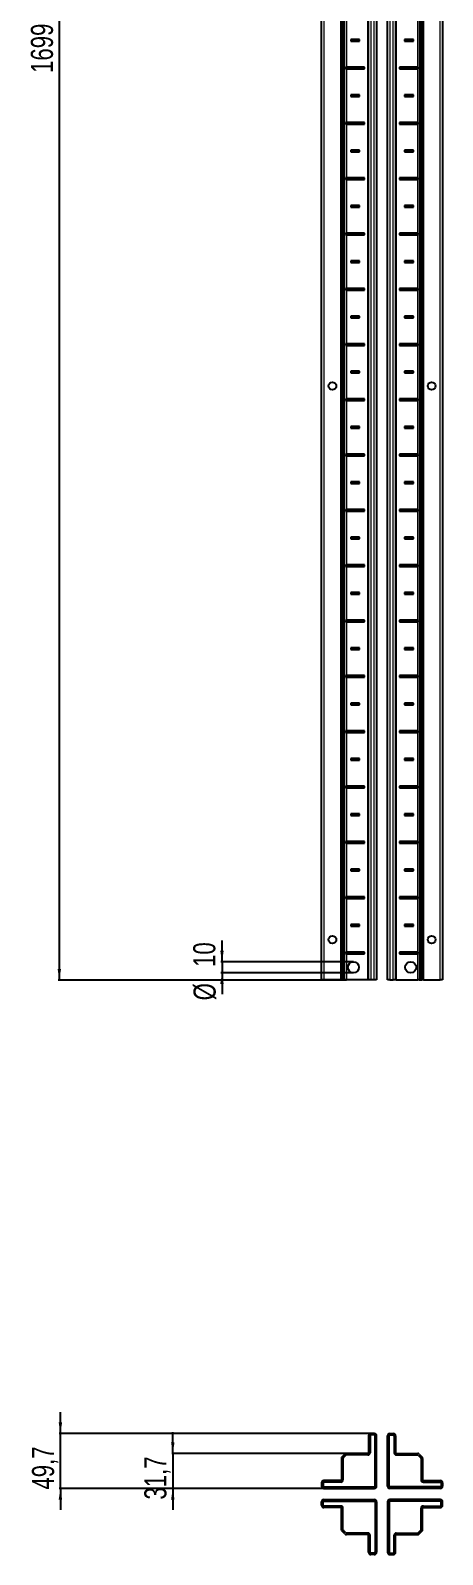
# Model space of a CAD drawing. Header units: millimetres. Extents: x -199 to 1318, y -1371 to 1377.
# Drawn here: x -199 to 173, y -1371 to 7 of the extents above; entities that cross this region are included whole.
import ezdxf

# ---------------------------------------------------------------- set-up
doc = ezdxf.new("R2010")
doc.units = ezdxf.units.MM
doc.layers.add('FORMAT', color=7, linetype='Continuous')
doc.styles.add('SLDTEXTSTYLE0', font='TXT', dxfattribs={"width": 0.75})
doc.dimstyles.new('SLDDIMSTYLE0', dxfattribs={"dimtxt": 20, "dimasz": 10, "dimexe": 0, "dimexo": 0.0625, "dimgap": 5, "dimtad": 2, "dimdec": 1, "dimrnd": 1e-09, "dimzin": 12, "dimdsep": 46, "dimtxsty": 'SLDTEXTSTYLE0', "dimsah": 1, "dimcen": 0.09, "dimadec": 0, "dimazin": 3, "dimtfac": 1, "dimtofl": 0, "dimtmove": 0, "dimatfit": 3, "dimfxl": 0, "dimfrac": 2, "dimtolj": 1, "dimtzin": 12, "dimarcsym": 0})
doc.dimstyles.new('SLDDIMSTYLE1', dxfattribs={"dimtxt": 20, "dimasz": 10, "dimexe": 0, "dimexo": 0.0625, "dimgap": 5, "dimtad": 2, "dimdec": 1, "dimrnd": 1e-09, "dimzin": 12, "dimdsep": 46, "dimtxsty": 'SLDTEXTSTYLE0', "dimsah": 1, "dimcen": 0.09, "dimadec": 0, "dimazin": 3, "dimtfac": 1, "dimtmove": 0, "dimatfit": 0, "dimfxl": 0, "dimfrac": 2, "dimtolj": 1, "dimtzin": 12, "dimarcsym": 0})

# ---------------------------------------------------------------- blocks, each defined once
blk = doc.blocks.new('_D')
at = {"layer": 'FORMAT'}
for p, q in [((86.4, 847.2), (-174.2, 847.2)), ((-173.2, 847.2), (-173.2, -851.8)), ((86.4, -851.8), (-174.2, -851.8))]:
    blk.add_line(p, q, dxfattribs=at)
for points in [[(-173.2, 847.2), (-174.7, 837.2), (-171.6, 837.2)], [(-173.2, -851.8), (-171.6, -841.8), (-174.7, -841.8)]]:
    blk.add_solid(points, dxfattribs=at)
at = {"layer": 'FORMAT', "insert": (-198.9, -31.8), "char_height": 20, "attachment_point": 1, "rotation": 90, "style": 'SLDTEXTSTYLE0'}
blk.add_mtext('1699', dxfattribs=at)
blk = doc.blocks.new('_D_3')
at = {"layer": 'FORMAT'}
for p, q in [((-26, -835.3), (-26, -816.1)), ((92.8, -835.3), (-27, -835.3)), ((-26, -835.3), (-26, -845.3)), ((92.8, -845.3), (-27, -845.3)), ((-26, -845.3), (-26, -864.5))]:
    blk.add_line(p, q, dxfattribs=at)
for points in [[(-26, -835.3), (-24.5, -825.3), (-27.6, -825.3)], [(-26, -845.3), (-27.6, -855.3), (-24.5, -855.3)]]:
    blk.add_solid(points, dxfattribs=at)
at = {"layer": 'FORMAT', "char_height": 20, "attachment_point": 1, "rotation": 90, "style": 'SLDTEXTSTYLE0'}
for s, insert in [('10', (-52.1, -840)), ('%%c', (-51.8, -870.2))]:
    blk.add_mtext(s, dxfattribs=dict(at, insert=insert))
blk = doc.blocks.new('_D_5')
at = {"layer": 'FORMAT'}
for p, q in [((-172.2, -1261.8), (-172.2, -1242.5)), ((108.5, -1261.8), (-173.2, -1261.8)), ((-172.2, -1311.5), (-172.2, -1261.8)), ((66, -1311.5), (-173.2, -1311.5)), ((-172.2, -1311.5), (-172.2, -1330.7))]:
    blk.add_line(p, q, dxfattribs=at)
for points in [[(-172.2, -1261.8), (-170.6, -1251.8), (-173.7, -1251.8)], [(-172.2, -1311.5), (-173.7, -1321.5), (-170.6, -1321.5)]]:
    blk.add_solid(points, dxfattribs=at)
at = {"layer": 'FORMAT', "insert": (-197.9, -1312.5), "char_height": 20, "attachment_point": 1, "rotation": 90, "style": 'SLDTEXTSTYLE0'}
blk.add_mtext('49,7', dxfattribs=at)
blk = doc.blocks.new('_D_6')
at = {"layer": 'FORMAT'}
for p, q in [((-70.5, -1279.8), (-70.5, -1260.5)), ((86.4, -1279.8), (-71.5, -1279.8)), ((-70.5, -1279.8), (-70.5, -1311.5)), ((66, -1311.5), (-71.5, -1311.5)), ((-70.5, -1311.5), (-70.5, -1330.7))]:
    blk.add_line(p, q, dxfattribs=at)
for points in [[(-70.5, -1279.8), (-69, -1269.8), (-72.1, -1269.8)], [(-70.5, -1311.5), (-72.1, -1321.5), (-69, -1321.5)]]:
    blk.add_solid(points, dxfattribs=at)
at = {"layer": 'FORMAT', "insert": (-96.3, -1321.5), "char_height": 20, "attachment_point": 1, "rotation": 90, "style": 'SLDTEXTSTYLE0'}
blk.add_mtext('31,7', dxfattribs=at)

msp = doc.modelspace()

# ---------------------------------------------------------------- linework, layer by layer
at = {"color": 7, "linetype": 'Continuous', "lineweight": 25}
for p, q in [((63.98, -851.79), (63.98, 847.21)), ((81.98, -851.79), (81.98, 847.21)), ((83.77, -851.79), (83.77, 847.21)), ((83.8, -851.79), (83.8, 847.21)), ((106.48, -851.79), (106.48, 847.21)), ((113.68, 847.21), (113.68, -851.79)), ((123.68, -851.79), (123.68, 847.21)), ((130.88, 847.21), (130.88, -851.79)), ((153.55, 847.21), (153.55, -851.79)), ((153.58, 847.21), (153.58, -851.79)), ((155.38, 847.21), (155.38, -851.79)), ((173.38, 847.21), (173.38, -851.79)), ((98.33, -1.54), (90.33, -1.54)), ((90.33, -1.54), (90.33, -3.04)), ((91.08, -2.29), (90.33, -1.54)), ((91.08, -2.29), (90.33, -3.04)), ((90.33, -3.04), (98.33, -3.04)), ((97.58, -2.29), (91.08, -2.29)), ((97.58, -2.29), (98.33, -1.54)), ((97.58, -2.29), (98.33, -3.04)), ((98.33, -3.04), (98.33, -1.54)), ((147.03, -1.54), (139.03, -1.54)), ((139.03, -1.54), (139.03, -3.04)), ((139.78, -2.29), (139.03, -1.54)), ((139.78, -2.29), (139.03, -3.04)), ((139.03, -3.04), (147.03, -3.04)), ((139.78, -2.29), (146.28, -2.29)), ((146.28, -2.29), (147.03, -1.54)), ((146.28, -2.29), (147.03, -3.04)), ((147.03, -3.04), (147.03, -1.54)), ((85.93, -26.65), (85.93, -27.94)), ((86.58, -27.29), (85.93, -26.65)), ((86.58, -27.29), (85.93, -27.94)), ((102.83, -26.54), (86.42, -26.54)), ((102.08, -27.29), (86.58, -27.29)), ((102.08, -27.29), (102.83, -26.54)), ((102.08, -27.29), (102.83, -28.04)), ((102.83, -28.04), (102.83, -26.54)), ((150.93, -26.54), (134.53, -26.54)), ((134.53, -26.54), (134.53, -28.04)), ((135.28, -27.29), (134.53, -26.54)), ((135.28, -27.29), (134.53, -28.04)), ((135.28, -27.29), (150.78, -27.29)), ((150.78, -27.29), (151.42, -26.65)), ((150.78, -27.29), (151.42, -27.94)), ((151.42, -27.94), (151.42, -26.65)), ((86.42, -28.04), (102.83, -28.04)), ((134.53, -28.04), (150.93, -28.04)), ((98.33, -51.54), (90.33, -51.54)), ((90.33, -51.54), (90.33, -53.04)), ((91.08, -52.29), (90.33, -51.54)), ((91.08, -52.29), (90.33, -53.04)), ((90.33, -53.04), (98.33, -53.04)), ((97.58, -52.29), (91.08, -52.29)), ((97.58, -52.29), (98.33, -51.54)), ((97.58, -52.29), (98.33, -53.04)), ((98.33, -53.04), (98.33, -51.54)), ((147.03, -51.54), (139.03, -51.54)), ((139.03, -51.54), (139.03, -53.04)), ((139.78, -52.29), (139.03, -51.54)), ((139.78, -52.29), (139.03, -53.04)), ((139.03, -53.04), (147.03, -53.04)), ((139.78, -52.29), (146.28, -52.29)), ((146.28, -52.29), (147.03, -51.54)), ((146.28, -52.29), (147.03, -53.04)), ((147.03, -53.04), (147.03, -51.54)), ((85.93, -76.65), (85.93, -77.94)), ((86.58, -77.29), (85.93, -76.65)), ((86.58, -77.29), (85.93, -77.94)), ((102.83, -76.54), (86.42, -76.54)), ((86.42, -78.04), (102.83, -78.04)), ((102.08, -77.29), (86.58, -77.29)), ((102.08, -77.29), (102.83, -76.54)), ((102.08, -77.29), (102.83, -78.04)), ((102.83, -78.04), (102.83, -76.54)), ((150.93, -76.54), (134.53, -76.54)), ((134.53, -76.54), (134.53, -78.04)), ((135.28, -77.29), (134.53, -76.54)), ((135.28, -77.29), (134.53, -78.04)), ((134.53, -78.04), (150.93, -78.04)), ((135.28, -77.29), (150.78, -77.29)), ((150.78, -77.29), (151.42, -76.65)), ((150.78, -77.29), (151.42, -77.94)), ((151.42, -77.94), (151.42, -76.65)), ((98.33, -101.54), (90.33, -101.54)), ((90.33, -101.54), (90.33, -103.04)), ((91.08, -102.29), (90.33, -101.54)), ((91.08, -102.29), (90.33, -103.04)), ((90.33, -103.04), (98.33, -103.04)), ((97.58, -102.29), (91.08, -102.29)), ((97.58, -102.29), (98.33, -101.54)), ((97.58, -102.29), (98.33, -103.04)), ((98.33, -103.04), (98.33, -101.54)), ((147.03, -101.54), (139.03, -101.54)), ((139.03, -101.54), (139.03, -103.04)), ((139.78, -102.29), (139.03, -101.54)), ((139.78, -102.29), (139.03, -103.04)), ((139.03, -103.04), (147.03, -103.04)), ((139.78, -102.29), (146.28, -102.29)), ((146.28, -102.29), (147.03, -101.54)), ((146.28, -102.29), (147.03, -103.04)), ((147.03, -103.04), (147.03, -101.54)), ((85.93, -126.65), (85.93, -127.94)), ((86.58, -127.29), (85.93, -126.65)), ((86.58, -127.29), (85.93, -127.94)), ((102.83, -126.54), (86.42, -126.54)), ((86.42, -128.04), (102.83, -128.04)), ((102.08, -127.29), (86.58, -127.29)), ((102.08, -127.29), (102.83, -126.54)), ((102.08, -127.29), (102.83, -128.04)), ((102.83, -128.04), (102.83, -126.54)), ((150.93, -126.54), (134.53, -126.54)), ((134.53, -126.54), (134.53, -128.04)), ((135.28, -127.29), (134.53, -126.54)), ((135.28, -127.29), (134.53, -128.04)), ((134.53, -128.04), (150.93, -128.04)), ((135.28, -127.29), (150.78, -127.29)), ((150.78, -127.29), (151.42, -126.65)), ((150.78, -127.29), (151.42, -127.94)), ((151.42, -127.94), (151.42, -126.65)), ((98.33, -151.54), (90.33, -151.54)), ((90.33, -151.54), (90.33, -153.04)), ((91.08, -152.29), (90.33, -151.54)), ((97.58, -152.29), (98.33, -151.54)), ((98.33, -153.04), (98.33, -151.54)), ((147.03, -151.54), (139.03, -151.54)), ((139.03, -151.54), (139.03, -153.04)), ((139.78, -152.29), (139.03, -151.54)), ((146.28, -152.29), (147.03, -151.54)), ((147.03, -153.04), (147.03, -151.54)), ((91.08, -152.29), (90.33, -153.04)), ((90.33, -153.04), (98.33, -153.04)), ((97.58, -152.29), (91.08, -152.29)), ((97.58, -152.29), (98.33, -153.04)), ((139.78, -152.29), (139.03, -153.04)), ((139.03, -153.04), (147.03, -153.04)), ((139.78, -152.29), (146.28, -152.29)), ((146.28, -152.29), (147.03, -153.04)), ((85.93, -176.65), (85.93, -177.94)), ((86.58, -177.29), (85.93, -176.65)), ((86.58, -177.29), (85.93, -177.94)), ((102.83, -176.54), (86.42, -176.54)), ((86.42, -178.04), (102.83, -178.04)), ((102.08, -177.29), (86.58, -177.29)), ((102.08, -177.29), (102.83, -176.54)), ((102.08, -177.29), (102.83, -178.04)), ((102.83, -178.04), (102.83, -176.54)), ((150.93, -176.54), (134.53, -176.54)), ((134.53, -176.54), (134.53, -178.04)), ((135.28, -177.29), (134.53, -176.54)), ((135.28, -177.29), (134.53, -178.04)), ((134.53, -178.04), (150.93, -178.04)), ((135.28, -177.29), (150.78, -177.29)), ((150.78, -177.29), (151.42, -176.65)), ((150.78, -177.29), (151.42, -177.94)), ((151.42, -177.94), (151.42, -176.65)), ((98.33, -201.54), (90.33, -201.54)), ((90.33, -201.54), (90.33, -203.04)), ((91.08, -202.29), (90.33, -201.54)), ((91.08, -202.29), (90.33, -203.04)), ((90.33, -203.04), (98.33, -203.04)), ((97.58, -202.29), (91.08, -202.29)), ((97.58, -202.29), (98.33, -201.54)), ((97.58, -202.29), (98.33, -203.04)), ((98.33, -203.04), (98.33, -201.54)), ((147.03, -201.54), (139.03, -201.54)), ((139.03, -201.54), (139.03, -203.04)), ((139.78, -202.29), (139.03, -201.54)), ((139.78, -202.29), (139.03, -203.04)), ((139.03, -203.04), (147.03, -203.04)), ((139.78, -202.29), (146.28, -202.29)), ((146.28, -202.29), (147.03, -201.54)), ((146.28, -202.29), (147.03, -203.04)), ((147.03, -203.04), (147.03, -201.54)), ((85.93, -226.65), (85.93, -227.94)), ((86.58, -227.29), (85.93, -226.65)), ((86.58, -227.29), (85.93, -227.94)), ((102.83, -226.54), (86.42, -226.54)), ((86.42, -228.04), (102.83, -228.04)), ((102.08, -227.29), (86.58, -227.29)), ((102.08, -227.29), (102.83, -226.54)), ((102.08, -227.29), (102.83, -228.04)), ((102.83, -228.04), (102.83, -226.54)), ((150.93, -226.54), (134.53, -226.54)), ((134.53, -226.54), (134.53, -228.04)), ((135.28, -227.29), (134.53, -226.54)), ((135.28, -227.29), (134.53, -228.04)), ((134.53, -228.04), (150.93, -228.04)), ((135.28, -227.29), (150.78, -227.29)), ((150.78, -227.29), (151.42, -226.65)), ((150.78, -227.29), (151.42, -227.94)), ((151.42, -227.94), (151.42, -226.65)), ((98.33, -251.54), (90.33, -251.54)), ((90.33, -251.54), (90.33, -253.04)), ((91.08, -252.29), (90.33, -251.54)), ((91.08, -252.29), (90.33, -253.04)), ((90.33, -253.04), (98.33, -253.04)), ((97.58, -252.29), (91.08, -252.29)), ((97.58, -252.29), (98.33, -251.54)), ((97.58, -252.29), (98.33, -253.04)), ((98.33, -253.04), (98.33, -251.54)), ((147.03, -251.54), (139.03, -251.54)), ((139.03, -251.54), (139.03, -253.04)), ((139.78, -252.29), (139.03, -251.54)), ((139.78, -252.29), (139.03, -253.04)), ((139.03, -253.04), (147.03, -253.04)), ((139.78, -252.29), (146.28, -252.29)), ((146.28, -252.29), (147.03, -251.54)), ((146.28, -252.29), (147.03, -253.04)), ((147.03, -253.04), (147.03, -251.54)), ((85.93, -276.65), (85.93, -277.94)), ((86.58, -277.29), (85.93, -276.65)), ((86.58, -277.29), (85.93, -277.94)), ((102.83, -276.54), (86.42, -276.54)), ((86.42, -278.04), (102.83, -278.04)), ((102.08, -277.29), (86.58, -277.29)), ((102.08, -277.29), (102.83, -276.54)), ((102.08, -277.29), (102.83, -278.04)), ((102.83, -278.04), (102.83, -276.54)), ((150.93, -276.54), (134.53, -276.54)), ((134.53, -276.54), (134.53, -278.04)), ((135.28, -277.29), (134.53, -276.54)), ((135.28, -277.29), (134.53, -278.04)), ((134.53, -278.04), (150.93, -278.04)), ((135.28, -277.29), (150.78, -277.29)), ((150.78, -277.29), (151.42, -276.65)), ((150.78, -277.29), (151.42, -277.94)), ((151.42, -277.94), (151.42, -276.65)), ((98.33, -301.54), (90.33, -301.54)), ((90.33, -301.54), (90.33, -303.04)), ((91.08, -302.29), (90.33, -301.54)), ((91.08, -302.29), (90.33, -303.04)), ((90.33, -303.04), (98.33, -303.04)), ((97.58, -302.29), (91.08, -302.29)), ((97.58, -302.29), (98.33, -301.54)), ((97.58, -302.29), (98.33, -303.04)), ((98.33, -303.04), (98.33, -301.54)), ((147.03, -301.54), (139.03, -301.54)), ((139.03, -301.54), (139.03, -303.04)), ((139.78, -302.29), (139.03, -301.54)), ((139.78, -302.29), (139.03, -303.04)), ((139.03, -303.04), (147.03, -303.04)), ((139.78, -302.29), (146.28, -302.29)), ((146.28, -302.29), (147.03, -301.54)), ((146.28, -302.29), (147.03, -303.04)), ((147.03, -303.04), (147.03, -301.54)), ((85.93, -326.65), (85.93, -327.94)), ((86.58, -327.29), (85.93, -326.65)), ((86.58, -327.29), (85.93, -327.94)), ((102.83, -326.54), (86.42, -326.54)), ((86.42, -328.04), (102.83, -328.04)), ((102.08, -327.29), (86.58, -327.29)), ((102.08, -327.29), (102.83, -326.54)), ((102.08, -327.29), (102.83, -328.04)), ((102.83, -328.04), (102.83, -326.54)), ((150.93, -326.54), (134.53, -326.54)), ((134.53, -326.54), (134.53, -328.04)), ((135.28, -327.29), (134.53, -326.54)), ((135.28, -327.29), (134.53, -328.04)), ((134.53, -328.04), (150.93, -328.04)), ((135.28, -327.29), (150.78, -327.29)), ((150.78, -327.29), (151.42, -326.65)), ((150.78, -327.29), (151.42, -327.94)), ((151.42, -327.94), (151.42, -326.65)), ((98.33, -351.54), (90.33, -351.54)), ((90.33, -351.54), (90.33, -353.04)), ((91.08, -352.29), (90.33, -351.54)), ((91.08, -352.29), (90.33, -353.04)), ((90.33, -353.04), (98.33, -353.04)), ((97.58, -352.29), (91.08, -352.29)), ((97.58, -352.29), (98.33, -351.54)), ((97.58, -352.29), (98.33, -353.04)), ((98.33, -353.04), (98.33, -351.54)), ((147.03, -351.54), (139.03, -351.54)), ((139.03, -351.54), (139.03, -353.04)), ((139.78, -352.29), (139.03, -351.54)), ((139.78, -352.29), (139.03, -353.04)), ((139.03, -353.04), (147.03, -353.04)), ((139.78, -352.29), (146.28, -352.29)), ((146.28, -352.29), (147.03, -351.54)), ((146.28, -352.29), (147.03, -353.04)), ((147.03, -353.04), (147.03, -351.54)), ((85.93, -376.65), (85.93, -377.94)), ((86.58, -377.29), (85.93, -376.65)), ((86.58, -377.29), (85.93, -377.94)), ((102.83, -376.54), (86.42, -376.54)), ((86.42, -378.04), (102.83, -378.04)), ((102.08, -377.29), (86.58, -377.29)), ((102.08, -377.29), (102.83, -376.54)), ((102.08, -377.29), (102.83, -378.04)), ((102.83, -378.04), (102.83, -376.54)), ((150.93, -376.54), (134.53, -376.54)), ((134.53, -376.54), (134.53, -378.04)), ((135.28, -377.29), (134.53, -376.54)), ((135.28, -377.29), (134.53, -378.04)), ((134.53, -378.04), (150.93, -378.04)), ((135.28, -377.29), (150.78, -377.29)), ((150.78, -377.29), (151.42, -376.65)), ((150.78, -377.29), (151.42, -377.94)), ((151.42, -377.94), (151.42, -376.65)), ((98.33, -401.54), (90.33, -401.54)), ((90.33, -401.54), (90.33, -403.04)), ((91.08, -402.29), (90.33, -401.54)), ((91.08, -402.29), (90.33, -403.04)), ((90.33, -403.04), (98.33, -403.04)), ((97.58, -402.29), (91.08, -402.29)), ((97.58, -402.29), (98.33, -401.54)), ((97.58, -402.29), (98.33, -403.04)), ((98.33, -403.04), (98.33, -401.54)), ((147.03, -401.54), (139.03, -401.54)), ((139.03, -401.54), (139.03, -403.04)), ((139.78, -402.29), (139.03, -401.54)), ((139.78, -402.29), (139.03, -403.04)), ((139.03, -403.04), (147.03, -403.04)), ((139.78, -402.29), (146.28, -402.29)), ((146.28, -402.29), (147.03, -401.54)), ((146.28, -402.29), (147.03, -403.04)), ((147.03, -403.04), (147.03, -401.54)), ((85.93, -426.65), (85.93, -427.94)), ((86.58, -427.29), (85.93, -426.65)), ((102.83, -426.54), (86.42, -426.54)), ((102.08, -427.29), (102.83, -426.54)), ((102.83, -428.04), (102.83, -426.54)), ((150.93, -426.54), (134.53, -426.54)), ((134.53, -426.54), (134.53, -428.04)), ((135.28, -427.29), (134.53, -426.54)), ((150.78, -427.29), (151.42, -426.65)), ((151.42, -427.94), (151.42, -426.65)), ((86.58, -427.29), (85.93, -427.94)), ((86.42, -428.04), (102.83, -428.04)), ((102.08, -427.29), (86.58, -427.29)), ((102.08, -427.29), (102.83, -428.04)), ((135.28, -427.29), (134.53, -428.04)), ((134.53, -428.04), (150.93, -428.04)), ((135.28, -427.29), (150.78, -427.29)), ((150.78, -427.29), (151.42, -427.94)), ((98.33, -451.54), (90.33, -451.54)), ((90.33, -451.54), (90.33, -453.04)), ((91.08, -452.29), (90.33, -451.54)), ((91.08, -452.29), (90.33, -453.04)), ((90.33, -453.04), (98.33, -453.04)), ((97.58, -452.29), (91.08, -452.29)), ((97.58, -452.29), (98.33, -451.54)), ((97.58, -452.29), (98.33, -453.04)), ((98.33, -453.04), (98.33, -451.54)), ((147.03, -451.54), (139.03, -451.54)), ((139.03, -451.54), (139.03, -453.04)), ((139.78, -452.29), (139.03, -451.54)), ((139.78, -452.29), (139.03, -453.04)), ((139.03, -453.04), (147.03, -453.04)), ((139.78, -452.29), (146.28, -452.29)), ((146.28, -452.29), (147.03, -451.54)), ((146.28, -452.29), (147.03, -453.04)), ((147.03, -453.04), (147.03, -451.54)), ((85.93, -476.65), (85.93, -477.94)), ((86.58, -477.29), (85.93, -476.65)), ((86.58, -477.29), (85.93, -477.94)), ((102.83, -476.54), (86.42, -476.54)), ((86.42, -478.04), (102.83, -478.04)), ((102.08, -477.29), (86.58, -477.29)), ((102.08, -477.29), (102.83, -476.54)), ((102.08, -477.29), (102.83, -478.04)), ((102.83, -478.04), (102.83, -476.54)), ((150.93, -476.54), (134.53, -476.54)), ((134.53, -476.54), (134.53, -478.04)), ((135.28, -477.29), (134.53, -476.54)), ((135.28, -477.29), (134.53, -478.04)), ((134.53, -478.04), (150.93, -478.04)), ((135.28, -477.29), (150.78, -477.29)), ((150.78, -477.29), (151.42, -476.65)), ((150.78, -477.29), (151.42, -477.94)), ((151.42, -477.94), (151.42, -476.65)), ((98.33, -501.54), (90.33, -501.54)), ((90.33, -501.54), (90.33, -503.04)), ((91.08, -502.29), (90.33, -501.54)), ((91.08, -502.29), (90.33, -503.04)), ((90.33, -503.04), (98.33, -503.04)), ((97.58, -502.29), (91.08, -502.29)), ((97.58, -502.29), (98.33, -501.54)), ((97.58, -502.29), (98.33, -503.04)), ((98.33, -503.04), (98.33, -501.54)), ((147.03, -501.54), (139.03, -501.54)), ((139.03, -501.54), (139.03, -503.04)), ((139.78, -502.29), (139.03, -501.54)), ((139.78, -502.29), (139.03, -503.04)), ((139.03, -503.04), (147.03, -503.04)), ((139.78, -502.29), (146.28, -502.29)), ((146.28, -502.29), (147.03, -501.54)), ((146.28, -502.29), (147.03, -503.04)), ((147.03, -503.04), (147.03, -501.54)), ((85.93, -526.65), (85.93, -527.94)), ((86.58, -527.29), (85.93, -526.65)), ((86.58, -527.29), (85.93, -527.94)), ((102.83, -526.54), (86.42, -526.54)), ((86.42, -528.04), (102.83, -528.04)), ((102.08, -527.29), (86.58, -527.29)), ((102.08, -527.29), (102.83, -526.54)), ((102.08, -527.29), (102.83, -528.04)), ((102.83, -528.04), (102.83, -526.54)), ((150.93, -526.54), (134.53, -526.54)), ((134.53, -526.54), (134.53, -528.04)), ((135.28, -527.29), (134.53, -526.54)), ((135.28, -527.29), (134.53, -528.04)), ((134.53, -528.04), (150.93, -528.04)), ((135.28, -527.29), (150.78, -527.29)), ((150.78, -527.29), (151.42, -526.65)), ((150.78, -527.29), (151.42, -527.94)), ((151.42, -527.94), (151.42, -526.65)), ((98.33, -551.54), (90.33, -551.54)), ((90.33, -551.54), (90.33, -553.04)), ((91.08, -552.29), (90.33, -551.54)), ((91.08, -552.29), (90.33, -553.04)), ((90.33, -553.04), (98.33, -553.04)), ((97.58, -552.29), (91.08, -552.29)), ((97.58, -552.29), (98.33, -551.54)), ((97.58, -552.29), (98.33, -553.04)), ((98.33, -553.04), (98.33, -551.54)), ((147.03, -551.54), (139.03, -551.54)), ((139.03, -551.54), (139.03, -553.04)), ((139.78, -552.29), (139.03, -551.54)), ((139.78, -552.29), (139.03, -553.04)), ((139.03, -553.04), (147.03, -553.04)), ((139.78, -552.29), (146.28, -552.29)), ((146.28, -552.29), (147.03, -551.54)), ((146.28, -552.29), (147.03, -553.04)), ((147.03, -553.04), (147.03, -551.54)), ((85.93, -576.65), (85.93, -577.94)), ((86.58, -577.29), (85.93, -576.65)), ((86.58, -577.29), (85.93, -577.94)), ((102.83, -576.54), (86.42, -576.54)), ((86.42, -578.04), (102.83, -578.04)), ((102.08, -577.29), (86.58, -577.29)), ((102.08, -577.29), (102.83, -576.54)), ((102.08, -577.29), (102.83, -578.04)), ((102.83, -578.04), (102.83, -576.54)), ((150.93, -576.54), (134.53, -576.54)), ((134.53, -576.54), (134.53, -578.04)), ((135.28, -577.29), (134.53, -576.54)), ((135.28, -577.29), (134.53, -578.04)), ((134.53, -578.04), (150.93, -578.04)), ((135.28, -577.29), (150.78, -577.29)), ((150.78, -577.29), (151.42, -576.65)), ((150.78, -577.29), (151.42, -577.94)), ((151.42, -577.94), (151.42, -576.65)), ((98.33, -601.54), (90.33, -601.54)), ((90.33, -601.54), (90.33, -603.04)), ((91.08, -602.29), (90.33, -601.54)), ((91.08, -602.29), (90.33, -603.04)), ((90.33, -603.04), (98.33, -603.04)), ((97.58, -602.29), (91.08, -602.29)), ((97.58, -602.29), (98.33, -601.54)), ((97.58, -602.29), (98.33, -603.04)), ((98.33, -603.04), (98.33, -601.54)), ((147.03, -601.54), (139.03, -601.54)), ((139.03, -601.54), (139.03, -603.04)), ((139.78, -602.29), (139.03, -601.54)), ((139.78, -602.29), (139.03, -603.04)), ((139.03, -603.04), (147.03, -603.04)), ((139.78, -602.29), (146.28, -602.29)), ((146.28, -602.29), (147.03, -601.54)), ((146.28, -602.29), (147.03, -603.04)), ((147.03, -603.04), (147.03, -601.54)), ((85.93, -626.65), (85.93, -627.94)), ((86.58, -627.29), (85.93, -626.65)), ((86.58, -627.29), (85.93, -627.94)), ((102.83, -626.54), (86.42, -626.54)), ((86.42, -628.04), (102.83, -628.04)), ((102.08, -627.29), (86.58, -627.29)), ((102.08, -627.29), (102.83, -626.54)), ((102.08, -627.29), (102.83, -628.04)), ((102.83, -628.04), (102.83, -626.54)), ((150.93, -626.54), (134.53, -626.54)), ((134.53, -626.54), (134.53, -628.04)), ((135.28, -627.29), (134.53, -626.54)), ((135.28, -627.29), (134.53, -628.04)), ((134.53, -628.04), (150.93, -628.04)), ((135.28, -627.29), (150.78, -627.29)), ((150.78, -627.29), (151.42, -626.65)), ((150.78, -627.29), (151.42, -627.94)), ((151.42, -627.94), (151.42, -626.65)), ((98.33, -651.54), (90.33, -651.54)), ((90.33, -651.54), (90.33, -653.04)), ((91.08, -652.29), (90.33, -651.54)), ((91.08, -652.29), (90.33, -653.04)), ((90.33, -653.04), (98.33, -653.04)), ((97.58, -652.29), (91.08, -652.29)), ((97.58, -652.29), (98.33, -651.54)), ((97.58, -652.29), (98.33, -653.04)), ((98.33, -653.04), (98.33, -651.54)), ((147.03, -651.54), (139.03, -651.54)), ((139.03, -651.54), (139.03, -653.04)), ((139.78, -652.29), (139.03, -651.54)), ((139.78, -652.29), (139.03, -653.04)), ((139.03, -653.04), (147.03, -653.04)), ((139.78, -652.29), (146.28, -652.29)), ((146.28, -652.29), (147.03, -651.54)), ((146.28, -652.29), (147.03, -653.04)), ((147.03, -653.04), (147.03, -651.54)), ((85.93, -676.65), (85.93, -677.94)), ((86.58, -677.29), (85.93, -676.65)), ((86.58, -677.29), (85.93, -677.94)), ((102.83, -676.54), (86.42, -676.54)), ((86.42, -678.04), (102.83, -678.04)), ((102.08, -677.29), (86.58, -677.29)), ((102.08, -677.29), (102.83, -676.54)), ((102.08, -677.29), (102.83, -678.04)), ((102.83, -678.04), (102.83, -676.54)), ((150.93, -676.54), (134.53, -676.54)), ((134.53, -676.54), (134.53, -678.04)), ((135.28, -677.29), (134.53, -676.54)), ((135.28, -677.29), (134.53, -678.04)), ((134.53, -678.04), (150.93, -678.04)), ((135.28, -677.29), (150.78, -677.29)), ((150.78, -677.29), (151.42, -676.65)), ((150.78, -677.29), (151.42, -677.94)), ((151.42, -677.94), (151.42, -676.65)), ((98.33, -701.54), (90.33, -701.54)), ((90.33, -701.54), (90.33, -703.04)), ((91.08, -702.29), (90.33, -701.54)), ((91.08, -702.29), (90.33, -703.04)), ((97.58, -702.29), (91.08, -702.29)), ((97.58, -702.29), (98.33, -701.54)), ((97.58, -702.29), (98.33, -703.04)), ((98.33, -703.04), (98.33, -701.54)), ((147.03, -701.54), (139.03, -701.54)), ((139.03, -701.54), (139.03, -703.04)), ((139.78, -702.29), (139.03, -701.54)), ((139.78, -702.29), (139.03, -703.04)), ((139.78, -702.29), (146.28, -702.29)), ((146.28, -702.29), (147.03, -701.54)), ((146.28, -702.29), (147.03, -703.04)), ((147.03, -703.04), (147.03, -701.54)), ((90.33, -703.04), (98.33, -703.04)), ((139.03, -703.04), (147.03, -703.04)), ((85.93, -726.65), (85.93, -727.94)), ((86.58, -727.29), (85.93, -726.65)), ((86.58, -727.29), (85.93, -727.94)), ((102.83, -726.54), (86.42, -726.54)), ((86.42, -728.04), (102.83, -728.04)), ((102.08, -727.29), (86.58, -727.29)), ((102.08, -727.29), (102.83, -726.54)), ((102.08, -727.29), (102.83, -728.04)), ((102.83, -728.04), (102.83, -726.54)), ((150.93, -726.54), (134.53, -726.54)), ((134.53, -726.54), (134.53, -728.04)), ((135.28, -727.29), (134.53, -726.54)), ((135.28, -727.29), (134.53, -728.04)), ((134.53, -728.04), (150.93, -728.04)), ((135.28, -727.29), (150.78, -727.29)), ((150.78, -727.29), (151.42, -726.65)), ((150.78, -727.29), (151.42, -727.94)), ((151.42, -727.94), (151.42, -726.65)), ((98.33, -751.54), (90.33, -751.54)), ((90.33, -751.54), (90.33, -753.04)), ((91.08, -752.29), (90.33, -751.54)), ((91.08, -752.29), (90.33, -753.04)), ((90.33, -753.04), (98.33, -753.04)), ((97.58, -752.29), (91.08, -752.29)), ((97.58, -752.29), (98.33, -751.54)), ((97.58, -752.29), (98.33, -753.04)), ((98.33, -753.04), (98.33, -751.54)), ((139.03, -751.54), (139.03, -753.04)), ((147.03, -751.54), (139.03, -751.54)), ((139.78, -752.29), (139.03, -751.54)), ((139.78, -752.29), (139.03, -753.04)), ((139.03, -753.04), (147.03, -753.04)), ((139.78, -752.29), (146.28, -752.29)), ((146.28, -752.29), (147.03, -751.54)), ((146.28, -752.29), (147.03, -753.04)), ((147.03, -753.04), (147.03, -751.54)), ((85.93, -776.65), (85.93, -777.94)), ((86.58, -777.29), (85.93, -776.65)), ((86.58, -777.29), (85.93, -777.94)), ((102.83, -776.54), (86.42, -776.54)), ((86.42, -778.04), (102.83, -778.04)), ((102.08, -777.29), (86.58, -777.29)), ((102.08, -777.29), (102.83, -776.54)), ((102.08, -777.29), (102.83, -778.04)), ((102.83, -778.04), (102.83, -776.54)), ((150.93, -776.54), (134.53, -776.54)), ((134.53, -776.54), (134.53, -778.04)), ((135.28, -777.29), (134.53, -776.54)), ((135.28, -777.29), (134.53, -778.04)), ((134.53, -778.04), (150.93, -778.04)), ((135.28, -777.29), (150.78, -777.29)), ((150.78, -777.29), (151.42, -776.65)), ((150.78, -777.29), (151.42, -777.94)), ((151.42, -777.94), (151.42, -776.65)), ((98.33, -801.54), (90.33, -801.54)), ((90.33, -801.54), (90.33, -803.04)), ((91.08, -802.29), (90.33, -801.54)), ((91.08, -802.29), (90.33, -803.04)), ((90.33, -803.04), (98.33, -803.04)), ((97.58, -802.29), (91.08, -802.29)), ((97.58, -802.29), (98.33, -801.54)), ((97.58, -802.29), (98.33, -803.04)), ((98.33, -803.04), (98.33, -801.54)), ((139.03, -801.54), (139.03, -803.04)), ((147.03, -801.54), (139.03, -801.54)), ((139.78, -802.29), (139.03, -801.54)), ((139.78, -802.29), (139.03, -803.04)), ((139.03, -803.04), (147.03, -803.04)), ((139.78, -802.29), (146.28, -802.29)), ((146.28, -802.29), (147.03, -801.54)), ((146.28, -802.29), (147.03, -803.04)), ((147.03, -803.04), (147.03, -801.54)), ((85.93, -826.65), (85.93, -827.94)), ((86.58, -827.29), (85.93, -826.65)), ((102.83, -826.54), (86.42, -826.54)), ((102.08, -827.29), (102.83, -826.54)), ((102.83, -828.04), (102.83, -826.54)), ((150.93, -826.54), (134.53, -826.54)), ((134.53, -826.54), (134.53, -828.04)), ((135.28, -827.29), (134.53, -826.54)), ((150.78, -827.29), (151.42, -826.65)), ((151.42, -827.94), (151.42, -826.65)), ((86.58, -827.29), (85.93, -827.94)), ((86.42, -828.04), (102.83, -828.04)), ((102.08, -827.29), (86.58, -827.29)), ((102.08, -827.29), (102.83, -828.04)), ((135.28, -827.29), (134.53, -828.04)), ((134.53, -828.04), (150.93, -828.04)), ((135.28, -827.29), (150.78, -827.29)), ((150.78, -827.29), (151.42, -827.94)), ((65.98, -851.79), (63.98, -851.79)), ((81.33, -851.79), (65.98, -851.79)), ((81.98, -851.79), (81.33, -851.79)), ((82.56, -851.79), (81.98, -851.79)), ((83.77, -851.79), (82.56, -851.79)), ((83.8, -851.79), (83.77, -851.79)), ((85.01, -851.79), (83.8, -851.79)), ((86.42, -851.79), (85.01, -851.79)), ((105.83, -851.79), (86.42, -851.79)), ((106.48, -851.79), (105.83, -851.79)), ((108.48, -851.79), (106.48, -851.79)), ((111.68, -851.79), (108.48, -851.79)), ((113.68, -851.79), (111.68, -851.79)), ((125.68, -851.79), (123.68, -851.79)), ((125.68, -851.79), (128.88, -851.79)), ((130.88, -851.79), (128.88, -851.79)), ((131.53, -851.79), (130.88, -851.79)), ((131.53, -851.79), (150.93, -851.79)), ((152.34, -851.79), (150.93, -851.79)), ((152.34, -851.79), (153.55, -851.79)), ((153.55, -851.79), (153.58, -851.79)), ((153.58, -851.79), (154.79, -851.79)), ((155.38, -851.79), (154.79, -851.79)), ((156.03, -851.79), (155.38, -851.79)), ((156.03, -851.79), (171.38, -851.79)), ((173.38, -851.79), (171.38, -851.79)), ((106.48, -1263.77), (106.48, -1279.12)), ((107.83, -1263.77), (107.83, -1279.12)), ((111.68, -1261.77), (108.48, -1261.77)), ((111.68, -1263.12), (108.48, -1263.12)), ((112.33, -1309.47), (112.33, -1263.77)), ((113.68, -1309.47), (113.68, -1263.77)), ((123.68, -1309.47), (123.68, -1263.77)), ((125.03, -1309.47), (125.03, -1263.77)), ((125.68, -1261.77), (128.88, -1261.77)), ((125.68, -1263.12), (128.88, -1263.12)), ((129.53, -1263.77), (129.53, -1279.12)), ((130.88, -1263.77), (130.88, -1279.12)), ((85.01, -1280.36), (83.8, -1281.56)), ((85.96, -1281.31), (84.76, -1282.52)), ((105.83, -1279.77), (86.42, -1279.77)), ((105.83, -1281.12), (86.42, -1281.12)), ((131.53, -1279.77), (150.93, -1279.77)), ((131.53, -1281.12), (150.93, -1281.12)), ((151.39, -1281.31), (152.59, -1282.52)), ((152.34, -1280.36), (153.55, -1281.56)), ((81.98, -1284.22), (81.98, -1303.62)), ((83.77, -1281.6), (82.56, -1282.8)), ((83.33, -1284.22), (83.33, -1303.62)), ((84.72, -1282.55), (83.52, -1283.76)), ((84.72, -1282.55), (83.77, -1281.6)), ((83.8, -1281.56), (84.76, -1282.52)), ((153.55, -1281.56), (152.59, -1282.52)), ((152.63, -1282.55), (153.58, -1281.6)), ((152.63, -1282.55), (153.84, -1283.76)), ((153.58, -1281.6), (154.79, -1282.8)), ((154.03, -1284.22), (154.03, -1303.62)), ((155.38, -1284.22), (155.38, -1303.62)), ((63.98, -1306.27), (63.98, -1309.47)), ((65.33, -1306.27), (65.33, -1309.47)), ((81.33, -1304.27), (65.98, -1304.27)), ((81.33, -1305.62), (65.98, -1305.62)), ((156.03, -1304.27), (171.38, -1304.27)), ((156.03, -1305.62), (171.38, -1305.62)), ((172.03, -1306.27), (172.03, -1309.47)), ((173.38, -1306.27), (173.38, -1309.47)), ((65.98, -1310.12), (111.68, -1310.12)), ((65.98, -1311.47), (111.68, -1311.47)), ((65.98, -1321.47), (111.68, -1321.47)), ((171.38, -1310.12), (125.68, -1310.12)), ((171.38, -1311.47), (125.68, -1311.47)), ((171.38, -1321.47), (125.68, -1321.47)), ((63.98, -1326.67), (63.98, -1323.47)), ((65.33, -1326.67), (65.33, -1323.47)), ((65.98, -1322.82), (111.68, -1322.82)), ((81.33, -1327.32), (65.98, -1327.32)), ((81.33, -1328.67), (65.98, -1328.67)), ((81.98, -1348.72), (81.98, -1329.32)), ((83.33, -1348.72), (83.33, -1329.32)), ((112.33, -1323.47), (112.33, -1369.17)), ((113.68, -1323.47), (113.68, -1369.17)), ((123.68, -1323.47), (123.68, -1369.17)), ((125.03, -1323.47), (125.03, -1369.17)), ((171.38, -1322.82), (125.68, -1322.82)), ((154.03, -1348.72), (154.03, -1329.32)), ((155.38, -1348.72), (155.38, -1329.32)), ((156.03, -1327.32), (171.38, -1327.32)), ((156.03, -1328.67), (171.38, -1328.67)), ((172.03, -1326.67), (172.03, -1323.47)), ((173.38, -1326.67), (173.38, -1323.47)), ((83.77, -1351.34), (82.56, -1350.14)), ((84.72, -1350.39), (83.52, -1349.18)), ((152.63, -1350.39), (153.84, -1349.18)), ((153.58, -1351.34), (154.79, -1350.14)), ((84.72, -1350.39), (83.77, -1351.34)), ((83.8, -1351.38), (84.76, -1350.42)), ((85.01, -1352.58), (83.8, -1351.38)), ((85.96, -1351.63), (84.76, -1350.42)), ((105.83, -1351.82), (86.42, -1351.82)), ((105.83, -1353.17), (86.42, -1353.17)), ((106.48, -1369.17), (106.48, -1353.82)), ((107.83, -1369.17), (107.83, -1353.82)), ((129.53, -1369.17), (129.53, -1353.82)), ((130.88, -1369.17), (130.88, -1353.82)), ((131.53, -1351.82), (150.93, -1351.82)), ((131.53, -1353.17), (150.93, -1353.17)), ((151.39, -1351.63), (152.59, -1350.42)), ((152.34, -1352.58), (153.55, -1351.38)), ((153.55, -1351.38), (152.59, -1350.42)), ((152.63, -1350.39), (153.58, -1351.34)), ((111.68, -1369.82), (108.48, -1369.82)), ((111.68, -1371.17), (108.48, -1371.17)), ((125.68, -1369.82), (128.88, -1369.82)), ((125.68, -1371.17), (128.88, -1371.17))]:
    msp.add_line(p, q, dxfattribs=at)
at = {"color": 8, "linetype": 'Continuous', "lineweight": 18}
for p, q in [((65.98, 847.21), (65.98, -851.79)), ((81.33, -851.79), (81.33, 847.21)), ((82.56, 847.21), (82.56, -851.79)), ((85.01, -851.79), (85.01, 847.21)), ((105.83, -851.79), (105.83, 847.21)), ((108.48, 847.21), (108.48, -851.79)), ((111.68, -851.79), (111.68, 847.21)), ((125.68, 847.21), (125.68, -851.79)), ((128.88, -851.79), (128.88, 847.21)), ((131.53, 847.21), (131.53, -851.79)), ((152.34, 847.21), (152.34, -851.79)), ((154.79, -851.79), (154.79, 847.21)), ((156.03, 847.21), (156.03, -851.79)), ((171.38, -851.79), (171.38, 847.21)), ((86.42, 21.96), (86.42, -26.54)), ((150.93, -26.54), (150.93, 21.96)), ((86.42, -28.04), (86.42, -76.54)), ((150.93, -76.54), (150.93, -28.04)), ((86.42, -78.04), (86.42, -126.54)), ((150.93, -126.54), (150.93, -78.04)), ((86.42, -128.04), (86.42, -176.54)), ((150.93, -176.54), (150.93, -128.04)), ((86.42, -178.04), (86.42, -226.54)), ((150.93, -226.54), (150.93, -178.04)), ((86.42, -228.04), (86.42, -276.54)), ((150.93, -276.54), (150.93, -228.04)), ((86.42, -278.04), (86.42, -326.54)), ((150.93, -326.54), (150.93, -278.04)), ((86.42, -328.04), (86.42, -376.54)), ((150.93, -376.54), (150.93, -328.04)), ((86.42, -378.04), (86.42, -426.54)), ((150.93, -426.54), (150.93, -378.04)), ((86.42, -428.04), (86.42, -476.54)), ((150.93, -476.54), (150.93, -428.04)), ((86.42, -478.04), (86.42, -526.54)), ((150.93, -526.54), (150.93, -478.04)), ((86.42, -528.04), (86.42, -576.54)), ((150.93, -576.54), (150.93, -528.04)), ((86.42, -578.04), (86.42, -626.54)), ((150.93, -626.54), (150.93, -578.04)), ((86.42, -628.04), (86.42, -676.54)), ((150.93, -676.54), (150.93, -628.04)), ((86.42, -678.04), (86.42, -726.54)), ((150.93, -726.54), (150.93, -678.04)), ((86.42, -728.04), (86.42, -776.54)), ((150.93, -776.54), (150.93, -728.04)), ((86.42, -778.04), (86.42, -826.54)), ((150.93, -826.54), (150.93, -778.04)), ((86.42, -828.04), (86.42, -851.79)), ((150.93, -851.79), (150.93, -828.04))]:
    msp.add_line(p, q, dxfattribs=at)
at = {"color": 7, "linetype": 'Continuous', "lineweight": 25}
for centre, radius in [((73.83, -314.79), 3.5), ((163.53, -314.79), 3.5), ((73.83, -815.29), 3.5), ((163.53, -815.29), 3.5), ((92.83, -840.29), 5), ((144.53, -840.29), 5)]:
    msp.add_circle(centre, radius, dxfattribs=at)
for centre, radius, start, end in [((108.48, -1263.77), 2, 90, 180), ((108.48, -1263.77), 0.65, 90, 180), ((111.68, -1263.77), 2, 0, 90), ((111.68, -1263.77), 0.65, 0, 90), ((125.68, -1263.77), 2, 90, 180), ((125.68, -1263.77), 0.65, 90, 180), ((128.88, -1263.77), 2, 0, 90), ((128.88, -1263.77), 0.65, 0, 90), ((86.42, -1281.77), 2, 90, 135), ((86.42, -1281.77), 0.65, 90, 135), ((105.83, -1279.12), 2, 270, 0), ((105.83, -1279.12), 0.65, 270, 0), ((131.53, -1279.12), 2, 180, 270), ((131.53, -1279.12), 0.65, 180, 270), ((150.93, -1281.77), 2, 45, 90), ((150.93, -1281.77), 0.65, 45, 90), ((83.98, -1284.22), 2, 135, 180), ((83.98, -1284.22), 0.65, 135, 180), ((153.38, -1284.22), 0.65, 0, 45), ((153.38, -1284.22), 2, 0, 45), ((65.98, -1306.27), 2, 90, 180), ((65.98, -1306.27), 0.65, 90, 180), ((81.33, -1303.62), 2, 270, 0), ((81.33, -1303.62), 0.65, 270, 0), ((156.03, -1303.62), 2, 180, 270), ((156.03, -1303.62), 0.65, 180, 270), ((171.38, -1306.27), 2, 0, 90), ((171.38, -1306.27), 0.65, 0, 90), ((65.98, -1309.47), 2, 180, 270), ((65.98, -1323.47), 2, 90, 180), ((65.98, -1309.47), 0.65, 180, 270), ((111.68, -1309.47), 0.65, 270, 0), ((111.68, -1309.47), 2, 270, 0), ((111.68, -1323.47), 2, 0, 90), ((125.68, -1309.47), 2, 180, 270), ((125.68, -1323.47), 2, 90, 180), ((125.68, -1309.47), 0.65, 180, 270), ((171.38, -1309.47), 2, 270, 0), ((171.38, -1309.47), 0.65, 270, 0), ((171.38, -1323.47), 2, 0, 90), ((65.98, -1326.67), 2, 180, 270), ((65.98, -1323.47), 0.65, 90, 180), ((65.98, -1326.67), 0.65, 180, 270), ((81.33, -1329.32), 2, 0, 90), ((81.33, -1329.32), 0.65, 0, 90), ((111.68, -1323.47), 0.65, 0, 90), ((125.68, -1323.47), 0.65, 90, 180), ((156.03, -1329.32), 2, 90, 180), ((156.03, -1329.32), 0.65, 90, 180), ((171.38, -1323.47), 0.65, 0, 90), ((171.38, -1326.67), 0.65, 270, 0), ((171.38, -1326.67), 2, 270, 0), ((83.98, -1348.72), 2, 180, 225), ((83.98, -1348.72), 0.65, 180, 225), ((153.38, -1348.72), 0.65, 315, 0), ((153.38, -1348.72), 2, 315, 0), ((86.42, -1351.17), 2, 225, 270), ((86.42, -1351.17), 0.65, 225, 270), ((105.83, -1353.82), 2, 0, 90), ((105.83, -1353.82), 0.65, 0, 90), ((131.53, -1353.82), 2, 90, 180), ((131.53, -1353.82), 0.65, 90, 180), ((150.93, -1351.17), 0.65, 270, 315), ((150.93, -1351.17), 2, 270, 315), ((108.48, -1369.17), 2, 180, 270), ((108.48, -1369.17), 0.65, 180, 270), ((111.68, -1369.17), 2, 270, 0), ((111.68, -1369.17), 0.65, 270, 0), ((125.68, -1369.17), 2, 180, 270), ((125.68, -1369.17), 0.65, 180, 270), ((128.88, -1369.17), 0.65, 270, 0), ((128.88, -1369.17), 2, 270, 0)]:
    msp.add_arc(centre, radius, start, end, dxfattribs=at)
for centre, start_param, end_param in [((86.42, -30.01), 0, 0.2482694), ((150.93, -30.01), 6.0349159, 6.2831853), ((86.42, -24.58), 2.8933233, 3.1415927), ((150.93, -24.58), 3.1415927, 3.389862), ((86.42, -80.01), 0, 0.2482694), ((86.42, -74.58), 2.8933233, 3.1415927), ((150.93, -80.01), 6.0349159, 6.2831853), ((150.93, -74.58), 3.1415927, 3.389862), ((86.42, -130.01), 0, 0.2482694), ((86.42, -124.58), 2.8933233, 3.1415927), ((150.93, -130.01), 6.0349159, 6.2831853), ((150.93, -124.58), 3.1415927, 3.389862), ((86.42, -180.01), 0, 0.2482694), ((86.42, -174.58), 2.8933233, 3.1415927), ((150.93, -180.01), 6.0349159, 6.2831853), ((150.93, -174.58), 3.1415927, 3.389862), ((86.42, -230.01), 0, 0.2482694), ((86.42, -224.58), 2.8933233, 3.1415927), ((150.93, -230.01), 6.0349159, 6.2831853), ((150.93, -224.58), 3.1415927, 3.389862), ((86.42, -280.01), 0, 0.2482694), ((86.42, -274.58), 2.8933233, 3.1415927), ((150.93, -280.01), 6.0349159, 6.2831853), ((150.93, -274.58), 3.1415927, 3.389862), ((86.42, -330.01), 0, 0.2482694), ((86.42, -324.58), 2.8933233, 3.1415927), ((150.93, -330.01), 6.0349159, 6.2831853), ((150.93, -324.58), 3.1415927, 3.389862), ((86.42, -380.01), 0, 0.2482694), ((86.42, -374.58), 2.8933233, 3.1415927), ((150.93, -380.01), 6.0349159, 6.2831853), ((150.93, -374.58), 3.1415927, 3.389862), ((86.42, -430.01), 0, 0.2482694), ((150.93, -430.01), 6.0349159, 6.2831853), ((86.42, -424.58), 2.8933233, 3.1415927), ((150.93, -424.58), 3.1415927, 3.389862), ((86.42, -480.01), 0, 0.2482694), ((86.42, -474.58), 2.8933233, 3.1415927), ((150.93, -480.01), 6.0349159, 6.2831853), ((150.93, -474.58), 3.1415927, 3.389862), ((86.42, -530.01), 0, 0.2482694), ((86.42, -524.58), 2.8933233, 3.1415927), ((150.93, -530.01), 6.0349159, 6.2831853), ((150.93, -524.58), 3.1415927, 3.389862), ((86.42, -580.01), 0, 0.2482694), ((86.42, -574.58), 2.8933233, 3.1415927), ((150.93, -580.01), 6.0349159, 6.2831853), ((150.93, -574.58), 3.1415927, 3.389862), ((86.42, -630.01), 0, 0.2482694), ((86.42, -624.58), 2.8933233, 3.1415927), ((150.93, -630.01), 6.0349159, 6.2831853), ((150.93, -624.58), 3.1415927, 3.389862), ((86.42, -680.01), 0, 0.2482694), ((86.42, -674.58), 2.8933233, 3.1415927), ((150.93, -680.01), 6.0349159, 6.2831853), ((150.93, -674.58), 3.1415927, 3.389862), ((86.42, -730.01), 0, 0.2482694), ((86.42, -724.58), 2.8933233, 3.1415927), ((150.93, -730.01), 6.0349159, 6.2831853), ((150.93, -724.58), 3.1415927, 3.389862), ((86.42, -780.01), 0, 0.2482694), ((86.42, -774.58), 2.8933233, 3.1415927), ((150.93, -780.01), 6.0349159, 6.2831853), ((150.93, -774.58), 3.1415927, 3.389862), ((86.42, -830.01), 0, 0.2482694), ((150.93, -830.01), 6.0349159, 6.2831853), ((86.42, -824.58), 2.8933233, 3.1415927), ((150.93, -824.58), 3.1415927, 3.389862)]:
    msp.add_ellipse(centre, major_axis=(0, 3.46), ratio=0.5773503, start_param=start_param, end_param=end_param, dxfattribs=at)

# ---------------------------------------------------------------- dimensions: what is measured, and where the dimension line sits
at = {"layer": 'FORMAT'}
for base, p1, p2, dimstyle, picture, middle in [((-173.15, -851.79), (86.42, 847.21), (86.42, -851.79), 'SLDDIMSTYLE0', '_D', (-173.15, -2.29)), ((-172.17, -1261.77), (65.98, -1311.47), (108.48, -1261.77), 'SLDDIMSTYLE1', '_D_5', (-172.17, -1286.62)), ((-70.54, -1311.47), (86.42, -1279.77), (65.98, -1311.47), 'SLDDIMSTYLE1', '_D_6', (-70.54, -1295.62))]:
    dim = msp.add_linear_dim(base=base, p1=p1, p2=p2, angle=90, dimstyle=dimstyle, dxfattribs=at)
    dim.commit()
    dim.dimension.update_dxf_attribs({"geometry": picture, "text_midpoint": middle, "dimtype": 160})
dim = msp.add_linear_dim(base=(-26.02, -845.29), p1=(92.83, -835.29), p2=(92.83, -845.29), angle=90, text='%%c<>', dimstyle='SLDDIMSTYLE1', dxfattribs=at)
dim.commit()
dim.dimension.update_dxf_attribs({"geometry": '_D_3', "text_midpoint": (-26.02, -840.29), "dimtype": 160})

doc.saveas('drawing.dxf')
